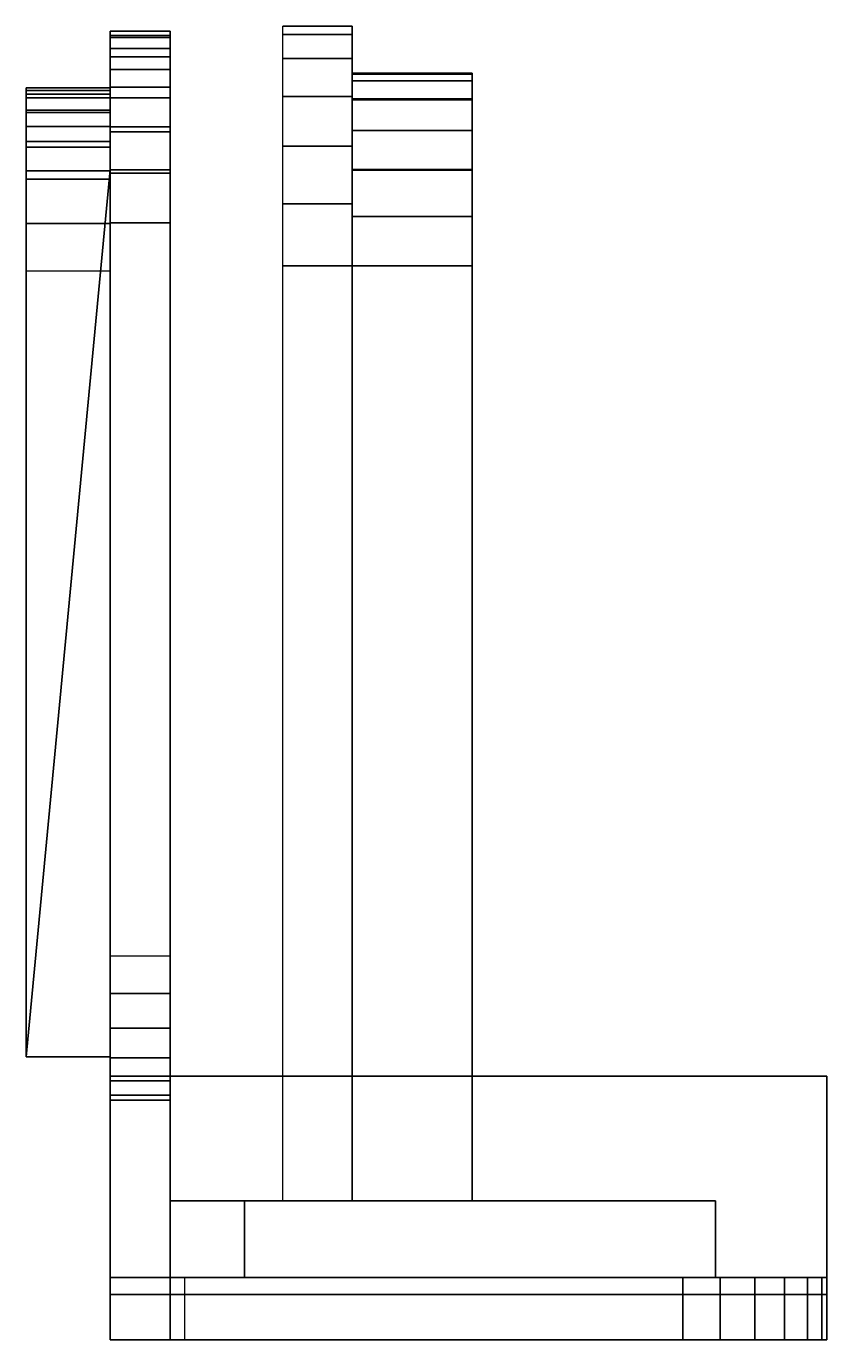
# Model space of a CAD drawing. Extents: x 0 to 16.7, y -27.4 to 0.
import ezdxf

# ---------------------------------------------------------------- set-up
doc = ezdxf.new("R2010")
doc.units = 0
doc.layers.add('ACESSORIO', color=250, linetype='CONTINUOUS')

msp = doc.modelspace()

# ---------------------------------------------------------------- linework, layer by layer
at = {"layer": 'ACESSORIO'}
for points in [[(5.35, 0, 26.4), (6.8, 0, 26.4), (6.8, 0, 54.9), (5.35, 0, 54.9)], [(1.75, -0.1, 71), (1.75, -27.4, 71), (1.75, -27.4, 27.2), (1.75, -0.1, 27.2)], [(1.75, -0.1, 27.2), (3, -0.1, 27.2), (3, -0.1, 71), (1.75, -0.1, 71)], [(3, -0.1, 71), (3, -27.4, 71), (3, -27.4, 27.2), (3, -0.1, 27.2)], [(6.8, -1.002, 26.4), (9.3, -1.002, 26.4), (9.3, -1.002, 35.2), (6.8, -1.002, 35.2)], [(0, -1.284, 38.2), (1.75, -1.284, 38.2), (1.75, -21.5, 38.2), (0, -21.5, 38.2)], [(1.75, -1.285, 28.2), (0, -1.285, 28.2), (0, -1.284, 38.2), (1.75, -1.284, 38.2)], [(0, -1.284, 70), (1.75, -1.284, 70), (1.75, -1.284, 51.785), (0, -1.284, 51.785)], [(1.75, -1.284, 51.785), (0, -1.284, 51.785), (0, -21.5, 51.785), (1.75, -21.5, 51.785)], [(1.75, -2.996, 23.355), (0, -21.5, 38.2), (0, -21.5, 25.15), (1.75, -2.996, 23.355)], [(1.75, -27.4, 23.355), (3, -27.4, 23.355), (3, -2.996, 23.355), (1.75, -2.996, 23.355)], [(0, -21.5, 25.15), (0, -21.5, 38.2), (0, -3.017, 25.15), (0, -21.5, 25.15)], [(0, -21.5, 25.15), (1.75, -21.5, 25.15), (1.75, -3.017, 25.15), (0, -3.017, 25.15)], [(1.75, -4.1, 75), (3, -4.1, 75), (3, -19.4, 75), (1.75, -19.4, 75)], [(0, -21.5, 51.785), (0, -21.5, 73.816), (0, -5.1, 73.816), (0, -21.5, 51.785)], [(1.75, -21.5, 73.816), (0, -21.5, 73.816), (0, -5.1, 73.816), (1.75, -5.1, 73.816)], [(5.35, -5, 59.9), (6.8, -5, 59.9), (6.8, -24.5, 59.9), (5.35, -24.5, 59.9)], [(5.35, -5, 21.4), (6.8, -5, 21.4), (6.8, -24.5, 21.4), (5.35, -24.5, 21.4)], [(6.8, -5, 22.402), (9.3, -5, 22.402), (9.3, -24.5, 22.402), (6.8, -24.5, 22.402)], [(9.3, -5, 39.198), (9.3, -24.5, 39.198), (6.8, -24.5, 39.198), (6.8, -5, 39.198)], [(6.8, -24.5, 58.898), (9.3, -24.5, 58.898), (9.3, -5, 58.898), (6.8, -5, 58.898)], [(6.8, -5, 50.851), (9.3, -5, 50.851), (9.3, -24.5, 50.851), (6.8, -24.5, 50.851)], [(6.8, -5, 59.9), (6.8, -24.5, 59.9), (6.8, -24.5, 21.4), (6.8, -5, 21.4)], [(9.3, -24.5, 22.402), (9.3, -5, 22.402), (9.3, -5, 39.198), (9.3, -24.5, 39.198)], [(1.75, -21.5, 38.2), (0, -21.5, 38.2), (0, -21.5, 25.15), (1.75, -21.5, 25.15)], [(1.75, -21.5, 51.785), (0, -21.5, 51.785), (0, -21.5, 73.816), (1.75, -21.5, 73.816)], [(1.75, -22.4, 78), (1.75, -22.4, 89.95), (1.75, -27.4, 89.95), (1.75, -27.4, 78)], [(3, -22.4, 78), (1.75, -22.4, 78), (1.75, -22.4, 89.95), (3, -22.4, 89.95)], [(3, -22.4, 78), (3, -22.4, 89.95), (3, -27.4, 89.95), (3, -27.4, 78)], [(3.3, -26.1, 23.355), (1.75, -26.1, 23.355), (1.75, -26.1, 91.2), (3.3, -26.1, 23.355)], [(3.3, -26.1, 23.355), (16.7, -26.1, 3), (16.7, -26.1, 91.2), (1.75, -26.1, 91.2)], [(1.75, -26.1, 91.2), (1.75, -27.4, 91.2), (16.7, -27.4, 91.2), (16.7, -26.1, 91.2)], [(3.3, -26.1), (3.3, -27.4, 0), (1.75, -27.4, 91.2), (1.75, -26.1, 91.2)], [(13.7, -27.4, 0), (13.7, -26.1, 0), (3.3, -26.1), (3.3, -27.4, 0)], [(16.7, -26.1, 91.2), (16.7, -27.4, 91.2), (16.7, -27.4, 3), (16.7, -26.1, 3)], [(3.3, -27.4, 23.355), (1.75, -27.4, 23.355), (1.75, -27.4, 91.2), (3.3, -27.4, 23.355)], [(3.3, -27.4, 23.355), (16.7, -27.4, 3), (16.7, -27.4, 91.2), (1.75, -27.4, 91.2)]]:
    msp.add_3dface(points, dxfattribs=at)

# ---------------------------------------------------------------- meshes
mesh = msp.add_polymesh((2, 7), dxfattribs=at)
for k, corner in enumerate([(5.35, -5, 59.9), (5.35, -3.706, 59.73), (5.35, -2.5, 59.23), (5.35, -1.464, 58.435), (5.35, -0.67, 57.4), (5.35, -0.17, 56.194), (5.35, 0, 54.9), (6.8, -5, 59.9), (6.8, -3.706, 59.73), (6.8, -2.5, 59.23), (6.8, -1.464, 58.435), (6.8, -0.67, 57.4), (6.8, -0.17, 56.194), (6.8, 0, 54.9)]):
    mesh.set_mesh_vertex(divmod(k, 7), corner)
mesh = msp.add_polymesh((2, 7), dxfattribs=at)
for k, corner in enumerate([(6.8, -5, 59.9), (6.8, -3.706, 59.73), (6.8, -2.5, 59.23), (6.8, -1.464, 58.435), (6.8, -0.67, 57.4), (6.8, -0.17, 56.194), (6.8, 0, 54.9), (6.8, -5, 21.4), (6.8, -3.706, 21.57), (6.8, -2.5, 22.07), (6.8, -1.464, 22.864), (6.8, -0.67, 23.9), (6.8, -0.17, 25.106), (6.8, 0, 26.4)]):
    mesh.set_mesh_vertex(divmod(k, 7), corner)
mesh = msp.add_polymesh((2, 7), dxfattribs=at)
for k, corner in enumerate([(3, -2.996, 23.355), (3, -2.2, 23.68), (3, -1.492, 24.167), (3, -0.905, 24.793), (3, -0.465, 25.531), (3, -0.192, 26.346), (3, -0.1, 27.2), (1.75, -2.996, 23.355), (1.75, -2.2, 23.68), (1.75, -1.492, 24.167), (1.75, -0.905, 24.793), (1.75, -0.465, 25.531), (1.75, -0.192, 26.346), (1.75, -0.1, 27.2)]):
    mesh.set_mesh_vertex(divmod(k, 7), corner)
mesh = msp.add_polymesh((2, 7), dxfattribs=at)
for k, corner in enumerate([(1.75, -4.1, 75), (1.75, -3.065, 74.864), (1.75, -2.1, 74.464), (1.75, -1.272, 73.828), (1.75, -0.636, 73), (1.75, -0.236, 72.035), (1.75, -0.1, 71), (3, -4.1, 75), (3, -3.065, 74.864), (3, -2.1, 74.464), (3, -1.272, 73.828), (3, -0.636, 73), (3, -0.236, 72.035), (3, -0.1, 71)]):
    mesh.set_mesh_vertex(divmod(k, 7), corner)
mesh = msp.add_polymesh((2, 7), dxfattribs=at)
for k, corner in enumerate([(1.75, -2.996, 23.355), (1.75, -2.2, 23.68), (1.75, -1.492, 24.167), (1.75, -0.905, 24.793), (1.75, -0.465, 25.531), (1.75, -0.192, 26.346), (1.75, -0.1, 27.2), (1.75, -27.4, 23.355), (1.75, -27.4, 23.996), (1.75, -27.4, 24.637), (1.75, -27.4, 25.278), (1.75, -27.4, 25.918), (1.75, -27.4, 26.559), (1.75, -27.4, 27.2)]):
    mesh.set_mesh_vertex(divmod(k, 7), corner)
mesh = msp.add_polymesh((2, 7), dxfattribs=at)
for k, corner in enumerate([(1.75, -4.1, 75), (1.75, -3.065, 74.864), (1.75, -2.1, 74.464), (1.75, -1.272, 73.828), (1.75, -0.636, 73), (1.75, -0.236, 72.035), (1.75, -0.1, 71), (1.75, -27.4, 75), (1.75, -27.4, 74.333), (1.75, -27.4, 73.667), (1.75, -27.4, 73), (1.75, -27.4, 72.333), (1.75, -27.4, 71.667), (1.75, -27.4, 71)]):
    mesh.set_mesh_vertex(divmod(k, 7), corner)
mesh = msp.add_polymesh((2, 7), dxfattribs=at)
for k, corner in enumerate([(1.75, -4.1, 75), (1.75, -3.065, 74.864), (1.75, -2.1, 74.464), (1.75, -1.272, 73.828), (1.75, -0.636, 73), (1.75, -0.236, 72.035), (1.75, -0.1, 71), (3, -4.1, 75), (3, -3.065, 74.864), (3, -2.1, 74.464), (3, -1.272, 73.828), (3, -0.636, 73), (3, -0.236, 72.035), (3, -0.1, 71)]):
    mesh.set_mesh_vertex(divmod(k, 7), corner)
mesh = msp.add_polymesh((2, 7), dxfattribs=at)
for k, corner in enumerate([(1.75, -2.996, 23.355), (1.75, -2.2, 23.68), (1.75, -1.492, 24.167), (1.75, -0.905, 24.793), (1.75, -0.465, 25.531), (1.75, -0.192, 26.346), (1.75, -0.1, 27.2), (3, -2.996, 23.355), (3, -2.2, 23.68), (3, -1.492, 24.167), (3, -0.905, 24.793), (3, -0.465, 25.531), (3, -0.192, 26.346), (3, -0.1, 27.2)]):
    mesh.set_mesh_vertex(divmod(k, 7), corner)
mesh = msp.add_polymesh((2, 7), dxfattribs=at)
for k, corner in enumerate([(3, -4.1, 75), (3, -3.065, 74.864), (3, -2.1, 74.464), (3, -1.272, 73.828), (3, -0.636, 73), (3, -0.236, 72.035), (3, -0.1, 71), (3, -27.4, 75), (3, -27.4, 74.333), (3, -27.4, 73.667), (3, -27.4, 73), (3, -27.4, 72.333), (3, -27.4, 71.667), (3, -27.4, 71)]):
    mesh.set_mesh_vertex(divmod(k, 7), corner)
mesh = msp.add_polymesh((2, 7), dxfattribs=at)
for k, corner in enumerate([(3, -2.996, 23.355), (3, -2.2, 23.68), (3, -1.492, 24.167), (3, -0.905, 24.793), (3, -0.465, 25.531), (3, -0.192, 26.346), (3, -0.1, 27.2), (3, -27.4, 23.355), (3, -27.4, 23.996), (3, -27.4, 24.637), (3, -27.4, 25.278), (3, -27.4, 25.918), (3, -27.4, 26.559), (3, -27.4, 27.2)]):
    mesh.set_mesh_vertex(divmod(k, 7), corner)
mesh = msp.add_polymesh((2, 7), dxfattribs=at)
for k, corner in enumerate([(6.8, 0, 26.4), (6.8, -0.17, 25.106), (6.8, -0.67, 23.9), (6.8, -1.464, 22.864), (6.8, -2.5, 22.07), (6.8, -3.706, 21.57), (6.8, -5, 21.4), (5.35, 0, 26.4), (5.35, -0.17, 25.106), (5.35, -0.67, 23.9), (5.35, -1.464, 22.864), (5.35, -2.5, 22.07), (5.35, -3.706, 21.57), (5.35, -5, 21.4)]):
    mesh.set_mesh_vertex(divmod(k, 7), corner)
mesh = msp.add_polymesh((2, 7), dxfattribs=at)
for k, corner in enumerate([(9.3, -5, 50.851), (9.3, -2.988, 51.39), (9.3, -1.516, 52.863), (9.3, -0.977, 54.874), (9.3, -1.516, 56.886), (9.3, -2.988, 58.359), (9.3, -5, 58.898), (6.8, -5, 50.851), (6.8, -2.988, 51.39), (6.8, -1.516, 52.863), (6.8, -0.977, 54.874), (6.8, -1.516, 56.886), (6.8, -2.988, 58.359), (6.8, -5, 58.898)]):
    mesh.set_mesh_vertex(divmod(k, 7), corner)
mesh = msp.add_polymesh((2, 7), dxfattribs=at)
for k, corner in enumerate([(9.3, -5, 22.402), (9.3, -3.965, 22.538), (9.3, -3.001, 22.938), (9.3, -2.173, 23.573), (9.3, -1.538, 24.401), (9.3, -1.138, 25.365), (9.3, -1.002, 26.4), (6.8, -5, 22.402), (6.8, -3.965, 22.538), (6.8, -3.001, 22.938), (6.8, -2.173, 23.573), (6.8, -1.538, 24.401), (6.8, -1.138, 25.365), (6.8, -1.002, 26.4)]):
    mesh.set_mesh_vertex(divmod(k, 7), corner)
mesh = msp.add_polymesh((2, 7), dxfattribs=at)
for k, corner in enumerate([(9.3, -5, 39.198), (9.3, -3.965, 39.062), (9.3, -3.001, 38.662), (9.3, -2.173, 38.027), (9.3, -1.538, 37.199), (9.3, -1.138, 36.235), (9.3, -1.002, 35.2), (6.8, -5, 39.198), (6.8, -3.965, 39.062), (6.8, -3.001, 38.662), (6.8, -2.173, 38.027), (6.8, -1.538, 37.199), (6.8, -1.138, 36.235), (6.8, -1.002, 35.2)]):
    mesh.set_mesh_vertex(divmod(k, 7), corner)
mesh = msp.add_polymesh((2, 7), dxfattribs=at)
for k, corner in enumerate([(9.3, -5, 22.402), (9.3, -3.965, 22.538), (9.3, -3.001, 22.938), (9.3, -2.173, 23.573), (9.3, -1.538, 24.401), (9.3, -1.138, 25.365), (9.3, -1.002, 26.4), (6.8, -5, 22.402), (6.8, -3.965, 22.538), (6.8, -3.001, 22.938), (6.8, -2.173, 23.573), (6.8, -1.538, 24.401), (6.8, -1.138, 25.365), (6.8, -1.002, 26.4)]):
    mesh.set_mesh_vertex(divmod(k, 7), corner)
mesh = msp.add_polymesh((2, 7), dxfattribs=at)
for k, corner in enumerate([(9.3, -5, 50.851), (9.3, -2.988, 51.39), (9.3, -1.516, 52.863), (9.3, -0.977, 54.874), (9.3, -1.516, 56.886), (9.3, -2.988, 58.359), (9.3, -5, 58.898), (9.3, -24.5, 50.851), (9.3, -24.5, 52.192), (9.3, -24.5, 53.533), (9.3, -24.5, 54.874), (9.3, -24.5, 56.216), (9.3, -24.5, 57.557), (9.3, -24.5, 58.898)]):
    mesh.set_mesh_vertex(divmod(k, 7), corner)
mesh = msp.add_polymesh((2, 7), dxfattribs=at)
for k, corner in enumerate([(9.3, -5, 22.402), (9.3, -3.965, 22.538), (9.3, -3.001, 22.938), (9.3, -2.173, 23.573), (9.3, -1.538, 24.401), (9.3, -1.138, 25.365), (9.3, -1.002, 26.4), (9.3, -5, 39.198), (9.3, -3.965, 39.062), (9.3, -3.001, 38.662), (9.3, -2.173, 38.027), (9.3, -1.538, 37.199), (9.3, -1.138, 36.235), (9.3, -1.002, 35.2)]):
    mesh.set_mesh_vertex(divmod(k, 7), corner)
mesh = msp.add_polymesh((2, 7), dxfattribs=at)
for k, corner in enumerate([(0, -1.284, 38.2), (0, -4.654, 38.2), (0, -8.023, 38.2), (0, -11.392, 38.2), (0, -14.762, 38.2), (0, -18.131, 38.2), (0, -21.5, 38.2), (0, -1.285, 28.2), (0, -1.337, 27.592), (0, -1.493, 27.001), (0, -1.748, 26.446), (0, -2.094, 25.943), (0, -2.521, 25.507), (0, -3.017, 25.15)]):
    mesh.set_mesh_vertex(divmod(k, 7), corner)
mesh = msp.add_polymesh((2, 7), dxfattribs=at)
for k, corner in enumerate([(0, -1.284, 51.785), (0, -4.654, 51.785), (0, -8.023, 51.785), (0, -11.392, 51.785), (0, -14.762, 51.785), (0, -18.131, 51.785), (0, -21.5, 51.785), (0, -1.284, 70), (0, -1.414, 70.988), (0, -1.796, 71.908), (0, -2.402, 72.698), (0, -3.192, 73.304), (0, -4.112, 73.686), (0, -5.1, 73.816)]):
    mesh.set_mesh_vertex(divmod(k, 7), corner)
mesh = msp.add_polymesh((2, 7), dxfattribs=at)
for k, corner in enumerate([(0, -1.284, 70), (0, -1.414, 70.988), (0, -1.796, 71.908), (0, -2.402, 72.698), (0, -3.192, 73.304), (0, -4.112, 73.686), (0, -5.1, 73.816), (1.75, -1.284, 70), (1.75, -1.414, 70.988), (1.75, -1.796, 71.908), (1.75, -2.402, 72.698), (1.75, -3.192, 73.304), (1.75, -4.112, 73.686), (1.75, -5.1, 73.816)]):
    mesh.set_mesh_vertex(divmod(k, 7), corner)
mesh = msp.add_polymesh((2, 7), dxfattribs=at)
for k, corner in enumerate([(0, -1.285, 28.2), (0, -1.337, 27.592), (0, -1.493, 27.001), (0, -1.748, 26.446), (0, -2.094, 25.943), (0, -2.521, 25.507), (0, -3.017, 25.15), (1.75, -1.285, 28.2), (1.75, -1.337, 27.592), (1.75, -1.493, 27.001), (1.75, -1.748, 26.446), (1.75, -2.094, 25.943), (1.75, -2.521, 25.507), (1.75, -3.017, 25.15)]):
    mesh.set_mesh_vertex(divmod(k, 7), corner)
mesh = msp.add_polymesh((2, 7), dxfattribs=at)
for k, corner in enumerate([(1.75, -22.4, 78), (1.75, -22.298, 77.224), (1.75, -21.998, 76.5), (1.75, -21.521, 75.879), (1.75, -20.9, 75.402), (1.75, -20.176, 75.102), (1.75, -19.4, 75), (1.75, -27.4, 78), (1.75, -27.4, 77.5), (1.75, -27.4, 77), (1.75, -27.4, 76.5), (1.75, -27.4, 76), (1.75, -27.4, 75.5), (1.75, -27.4, 75)]):
    mesh.set_mesh_vertex(divmod(k, 7), corner)
mesh = msp.add_polymesh((2, 7), dxfattribs=at)
for k, corner in enumerate([(3, -22.4, 78), (3, -22.298, 77.224), (3, -21.998, 76.5), (3, -21.521, 75.879), (3, -20.9, 75.402), (3, -20.176, 75.102), (3, -19.4, 75), (1.75, -22.4, 78), (1.75, -22.298, 77.224), (1.75, -21.998, 76.5), (1.75, -21.521, 75.879), (1.75, -20.9, 75.402), (1.75, -20.176, 75.102), (1.75, -19.4, 75)]):
    mesh.set_mesh_vertex(divmod(k, 7), corner)
mesh = msp.add_polymesh((2, 7), dxfattribs=at)
for k, corner in enumerate([(3, -22.4, 78), (3, -22.298, 77.224), (3, -21.998, 76.5), (3, -21.521, 75.879), (3, -20.9, 75.402), (3, -20.176, 75.102), (3, -19.4, 75), (3, -27.4, 78), (3, -27.4, 77.5), (3, -27.4, 77), (3, -27.4, 76.5), (3, -27.4, 76), (3, -27.4, 75.5), (3, -27.4, 75)]):
    mesh.set_mesh_vertex(divmod(k, 7), corner)
mesh = msp.add_polymesh((6, 3), dxfattribs=at)
for k, corner in enumerate([(16.7, -26.457, 91.2), (16.7, -26.457, 89.95), (16.7, -26.457, 89.95), (1.75, -26.457, 91.2), (1.75, -26.457, 89.95), (1.75, -26.457, 89.95), (1.75, -21.9, 91.2), (1.75, -21.9, 89.95), (1.75, -26.457, 89.95), (16.7, -21.9, 91.2), (16.7, -21.9, 89.95), (16.7, -26.457, 89.95), (16.7, -21.9, 91.2), (16.7, -21.9, 91.2), (16.7, -26.457, 91.2), (1.75, -21.9, 91.2), (1.75, -21.9, 91.2), (1.75, -26.457, 91.2)]):
    mesh.set_mesh_vertex(divmod(k, 3), corner)
mesh = msp.add_polymesh((6, 3), dxfattribs=at)
for k, corner in enumerate([(14.378, -26.1, 87.266), (14.378, -26.1, 76.559), (14.378, -26.1, 76.559), (3, -26.1, 87.266), (3, -26.1, 76.559), (3, -26.1, 76.559), (3, -24.5, 87.266), (3, -24.5, 76.559), (3, -26.1, 76.559), (14.378, -24.5, 87.266), (14.378, -24.5, 76.559), (14.378, -26.1, 76.559), (14.378, -24.5, 87.266), (14.378, -24.5, 87.266), (14.378, -26.1, 87.266), (3, -24.5, 87.266), (3, -24.5, 87.266), (3, -26.1, 87.266)]):
    mesh.set_mesh_vertex(divmod(k, 3), corner)
mesh = msp.add_polymesh((6, 3), dxfattribs=at)
for k, corner in enumerate([(14.378, -26.1, 67.838), (14.378, -26.1, 12.943), (14.378, -26.1, 12.943), (4.55, -26.1, 67.838), (4.55, -26.1, 12.943), (4.55, -26.1, 12.943), (4.55, -24.5, 67.838), (4.55, -24.5, 12.943), (4.55, -26.1, 12.943), (14.378, -24.5, 67.838), (14.378, -24.5, 12.943), (14.378, -26.1, 12.943), (14.378, -24.5, 67.838), (14.378, -24.5, 67.838), (14.378, -26.1, 67.838), (4.55, -24.5, 67.838), (4.55, -24.5, 67.838), (4.55, -26.1, 67.838)]):
    mesh.set_mesh_vertex(divmod(k, 3), corner)
mesh = msp.add_polymesh((2, 7), dxfattribs=at)
for k, corner in enumerate([(3.3, -26.1), (3.3, -26.1, 3.893), (3.3, -26.1, 7.785), (3.3, -26.1, 11.678), (3.3, -26.1, 15.57), (3.3, -26.1, 19.463), (3.3, -26.1, 23.355), (13.7, -26.1, 0), (14.476, -26.1, 0.102), (15.2, -26.1, 0.402), (15.821, -26.1, 0.879), (16.298, -26.1, 1.5), (16.598, -26.1, 2.224), (16.7, -26.1, 3)]):
    mesh.set_mesh_vertex(divmod(k, 7), corner)
mesh = msp.add_polymesh((2, 7), dxfattribs=at)
for k, corner in enumerate([(13.7, -27.4, 0), (14.476, -27.4, 0.102), (15.2, -27.4, 0.402), (15.821, -27.4, 0.879), (16.298, -27.4, 1.5), (16.598, -27.4, 2.224), (16.7, -27.4, 3), (13.7, -26.1, 0), (14.476, -26.1, 0.102), (15.2, -26.1, 0.402), (15.821, -26.1, 0.879), (16.298, -26.1, 1.5), (16.598, -26.1, 2.224), (16.7, -26.1, 3)]):
    mesh.set_mesh_vertex(divmod(k, 7), corner)
mesh = msp.add_polymesh((2, 7), dxfattribs=at)
for k, corner in enumerate([(3.3, -27.4, 0), (3.3, -27.4, 3.893), (3.3, -27.4, 7.785), (3.3, -27.4, 11.678), (3.3, -27.4, 15.57), (3.3, -27.4, 19.463), (3.3, -27.4, 23.355), (13.7, -27.4, 0), (14.476, -27.4, 0.102), (15.2, -27.4, 0.402), (15.821, -27.4, 0.879), (16.298, -27.4, 1.5), (16.598, -27.4, 2.224), (16.7, -27.4, 3)]):
    mesh.set_mesh_vertex(divmod(k, 7), corner)

doc.saveas('drawing.dxf')
